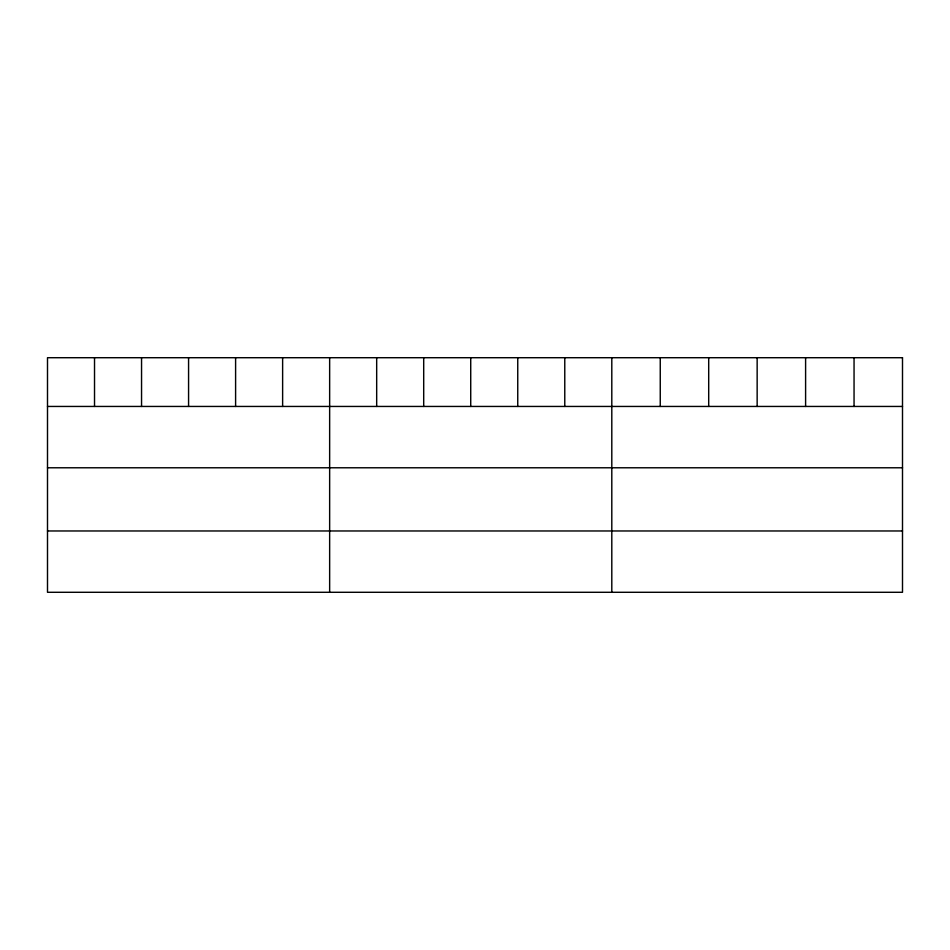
<?xml version="1.0" encoding="UTF-8"?>
<svg xmlns="http://www.w3.org/2000/svg" width="950" height="950" viewBox="0 0 950 950"><rect width="100%" height="100%" fill="white"/><g stroke="black" fill="none" stroke-linecap="round" stroke-linejoin="round"><path stroke-width="1.43" d="M47.5 406.446L902.5 406.446M47.5 467.78L902.5 467.78M47.5 530.967L902.5 530.967M854.05 357.711L854.05 406.446M805.6 357.711L805.6 406.446M757.15 357.711L757.15 406.446M708.7 357.711L708.7 406.446M660.25 357.711L660.25 406.446M611.8 357.711L611.8 592.289M564.775 357.711L564.775 406.446M517.75 357.711L517.75 406.446M470.725 357.711L470.725 406.446M423.7 357.711L423.7 406.446M376.675 357.711L376.675 406.446M329.65 357.711L329.65 592.289M282.625 357.711L282.625 406.446M235.6 357.711L235.6 406.446M188.575 357.711L188.575 406.446M141.55 357.711L141.55 406.446M94.525 357.711L94.525 406.446M902.5 357.711L47.5 357.711L47.5 592.289L902.5 592.289L902.5 357.711"/></g></svg>
